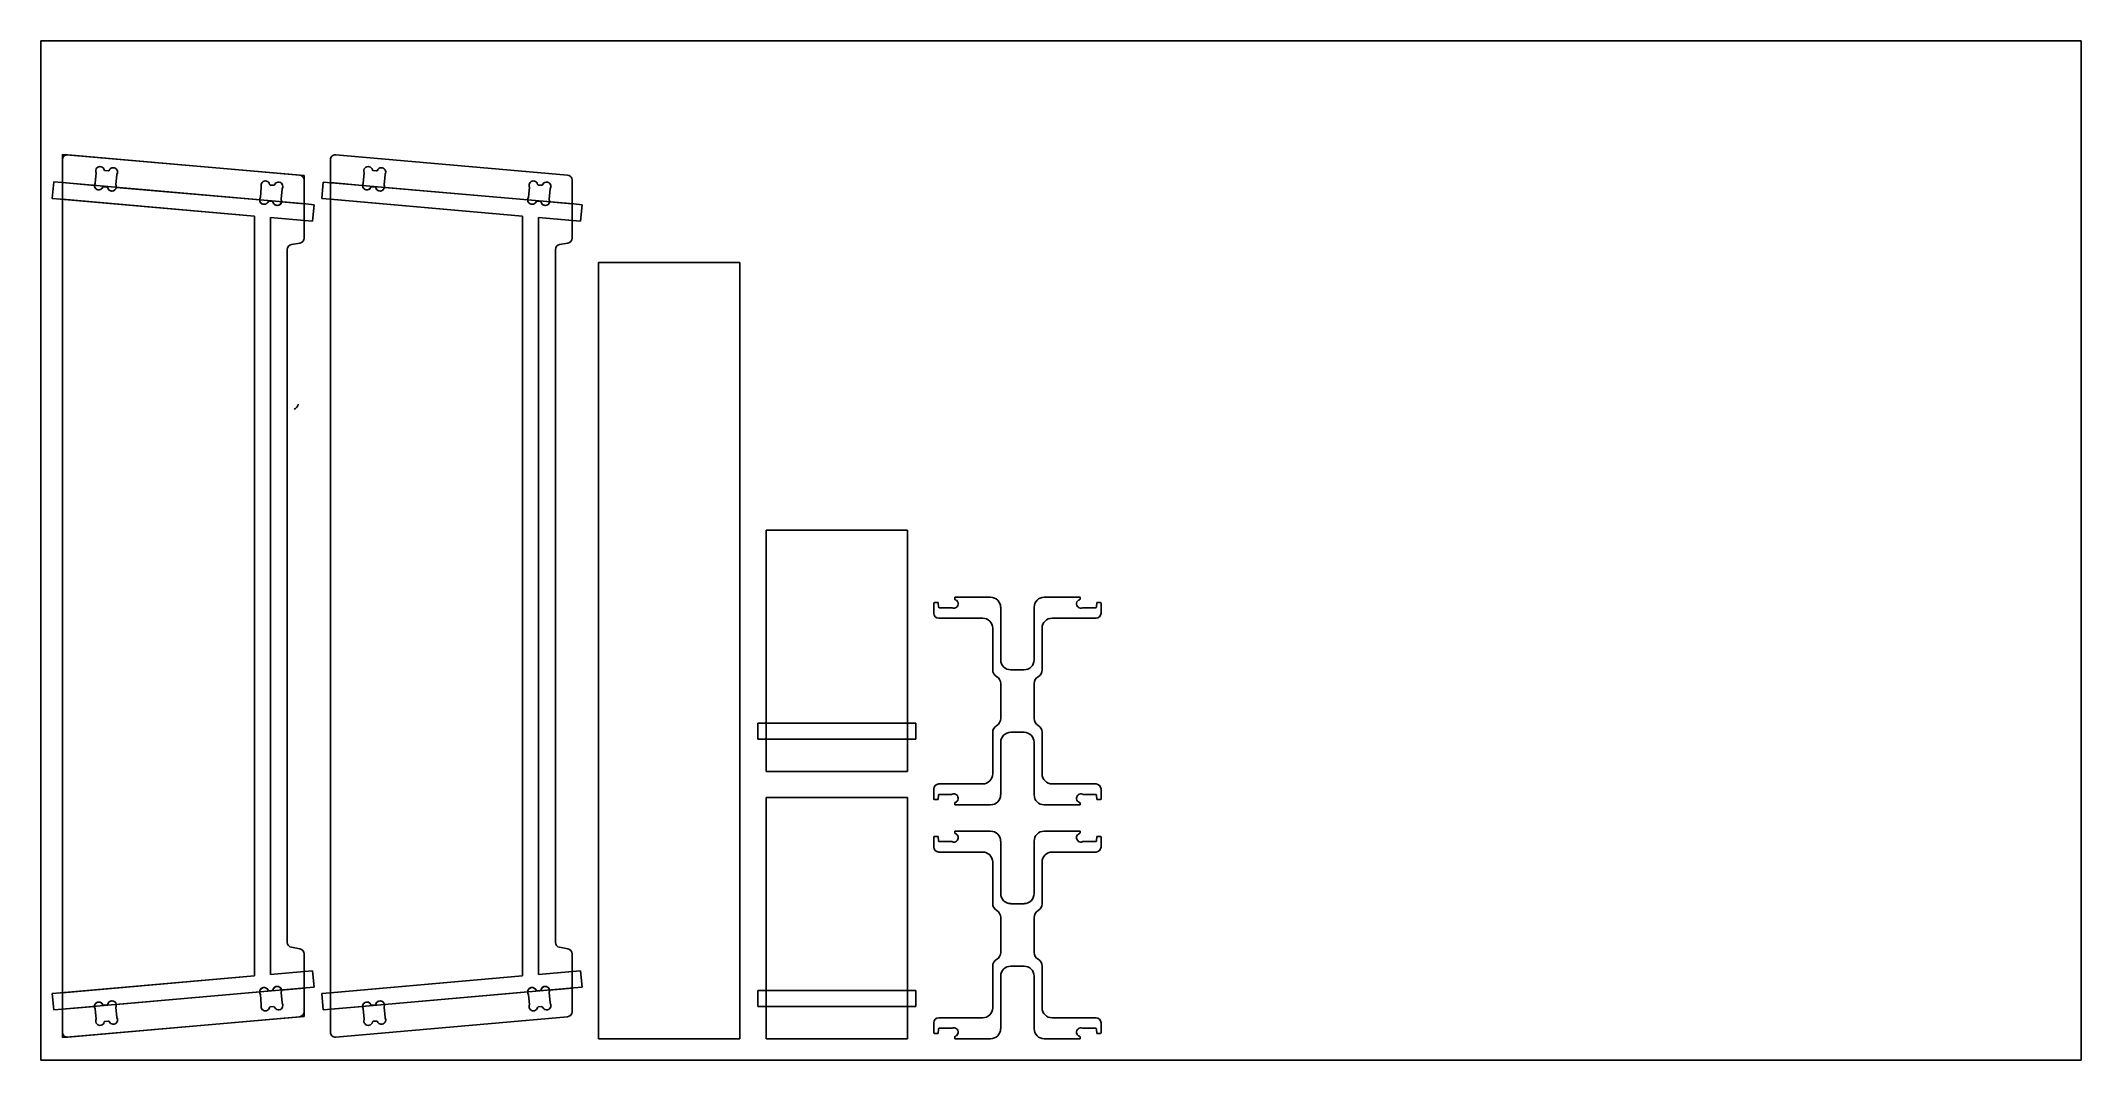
# Model space of a CAD drawing. Extents: x 0 to 96.1, y 0.2 to 48.2.
import ezdxf

# ---------------------------------------------------------------- set-up
doc = ezdxf.new("R2010")
doc.units = 0
doc.header["$MEASUREMENT"] = 0
doc.layers.get('0').update_dxf_attribs({"linetype": 'CONTINUOUS'})
for name, color, linetype in [('BOX_STOCK', 1, 'CONTINUOUS'), ('POCKETS', 171, 'CONTINUOUS'), ('PROFILES_INSIDE', 4, 'CONTINUOUS'), ('PROFILES_OUTSIDE', 6, 'CONTINUOUS')]:
    doc.layers.add(name, color=color, linetype=linetype)

msp = doc.modelspace()

# ---------------------------------------------------------------- linework, layer by layer
at = {"color": 7, "linetype": 'CONTINUOUS'}
for p, q in [((1.022, 41.517), (1.022, 42.591)), ((1.278, 42.826), (12.186, 41.872)), ((13.641, 42.591), (13.641, 41.517)), ((24.805, 41.872), (13.898, 42.826)), ((1.022, 41.517), (2.533, 41.384)), ((1.022, 41.517), (1.022, 40.737)), ((2.565, 41.498), (2.608, 41.987)), ((2.965, 41.326), (3.123, 41.313)), ((3.031, 42.087), (3.19, 42.073)), ((3.589, 41.901), (3.546, 41.412)), ((10.813, 41.406), (10.971, 41.392)), ((12.402, 41.637), (12.402, 40.521)), ((15.158, 41.384), (13.641, 41.517)), ((13.641, 40.737), (13.641, 41.517)), ((15.19, 41.498), (15.233, 41.987)), ((15.589, 41.326), (15.748, 41.312)), ((15.656, 42.086), (15.815, 42.073)), ((16.214, 41.901), (16.171, 41.412)), ((23.432, 41.406), (23.59, 41.392)), ((25.021, 40.521), (25.021, 41.637)), ((1.022, 3.352), (1.022, 40.737)), ((10.063, 39.946), (1.022, 40.737)), ((3.558, 41.295), (10.315, 40.703)), ((10.347, 40.817), (10.39, 41.306)), ((10.746, 40.646), (10.905, 40.632)), ((11.37, 41.22), (11.327, 40.732)), ((11.339, 40.614), (12.402, 40.521)), ((12.402, 39.741), (12.402, 40.521)), ((13.641, 40.737), (13.641, 3.352)), ((13.641, 40.737), (22.683, 39.946)), ((22.934, 40.703), (16.183, 41.294)), ((22.966, 40.817), (23.009, 41.306)), ((23.365, 40.646), (23.524, 40.632)), ((23.99, 41.22), (23.947, 40.732)), ((25.021, 40.521), (23.959, 40.614)), ((25.021, 40.521), (25.021, 39.741)), ((10.063, 4.144), (10.063, 39.946)), ((10.827, 39.879), (10.827, 4.21)), ((12.402, 39.741), (10.827, 39.879)), ((12.402, 39.741), (12.402, 38.902)), ((22.683, 39.946), (22.683, 4.144)), ((23.446, 4.21), (23.446, 39.879)), ((23.446, 39.879), (25.021, 39.741)), ((25.021, 38.902), (25.021, 39.741)), ((11.809, 38.599), (12.206, 38.669)), ((24.826, 38.669), (24.429, 38.599)), ((11.614, 5.723), (11.614, 38.367)), ((24.233, 38.367), (24.233, 5.723)), ((32.916, 37.761), (26.26, 37.761)), ((26.26, 37.761), (26.26, 1.184)), ((32.916, 1.184), (32.916, 37.761)), ((40.811, 25.139), (34.155, 25.139)), ((34.155, 25.139), (34.155, 16.056)), ((40.811, 16.056), (40.811, 25.139)), ((42.05, 21.697), (42.05, 21.235)), ((42.089, 21.737), (42.255, 21.737)), ((42.255, 21.737), (42.268, 21.528)), ((42.308, 21.491), (42.898, 21.491)), ((43.034, 21.983), (43.034, 21.903)), ((44.727, 21.983), (43.034, 21.983)), ((45.2, 19.038), (45.2, 21.51)), ((46.774, 21.51), (46.774, 19.038)), ((48.94, 21.983), (47.247, 21.983)), ((48.94, 21.903), (48.94, 21.983)), ((49.076, 21.491), (49.666, 21.491)), ((49.705, 21.528), (49.719, 21.737)), ((49.719, 21.737), (49.885, 21.737)), ((49.924, 21.235), (49.924, 21.697)), ((42.286, 20.999), (44.352, 20.999)), ((44.825, 20.526), (44.825, 18.565)), ((47.149, 18.565), (47.149, 20.526)), ((47.622, 20.999), (49.688, 20.999)), ((46.302, 18.565), (45.672, 18.565)), ((45.2, 17.916), (45.2, 16.27)), ((46.774, 16.27), (46.774, 17.916)), ((40.811, 16.056), (34.155, 16.056)), ((34.155, 15.296), (34.155, 16.056)), ((40.811, 16.056), (40.811, 15.296)), ((44.825, 15.62), (44.825, 13.66)), ((45.672, 15.62), (46.302, 15.62)), ((47.149, 13.66), (47.149, 15.62)), ((34.155, 15.296), (34.155, 13.781)), ((34.155, 15.296), (40.811, 15.296)), ((40.811, 13.781), (40.811, 15.296)), ((45.2, 12.675), (45.2, 15.148)), ((46.774, 15.148), (46.774, 12.675)), ((34.155, 13.781), (40.811, 13.781)), ((40.811, 12.542), (34.155, 12.542)), ((34.155, 12.542), (34.155, 3.459)), ((40.811, 3.459), (40.811, 12.542)), ((42.05, 12.951), (42.05, 12.489)), ((42.268, 12.658), (42.255, 12.449)), ((44.352, 13.187), (42.286, 13.187)), ((42.898, 12.695), (42.308, 12.695)), ((49.688, 13.187), (47.622, 13.187)), ((49.666, 12.695), (49.076, 12.695)), ((49.719, 12.449), (49.705, 12.658)), ((49.924, 12.489), (49.924, 12.951)), ((42.255, 12.449), (42.089, 12.449)), ((43.034, 12.283), (43.034, 12.203)), ((43.034, 12.203), (44.727, 12.203)), ((47.247, 12.203), (48.94, 12.203)), ((48.94, 12.203), (48.94, 12.283)), ((49.885, 12.449), (49.719, 12.449)), ((42.05, 10.678), (42.05, 10.216)), ((42.089, 10.718), (42.255, 10.718)), ((42.255, 10.718), (42.268, 10.508)), ((43.034, 10.964), (43.034, 10.884)), ((44.727, 10.964), (43.034, 10.964)), ((48.94, 10.964), (47.247, 10.964)), ((48.94, 10.884), (48.94, 10.964)), ((49.705, 10.508), (49.719, 10.718)), ((49.719, 10.718), (49.885, 10.718)), ((49.924, 10.216), (49.924, 10.678)), ((42.286, 9.979), (44.352, 9.979)), ((42.308, 10.472), (42.898, 10.472)), ((45.2, 8.019), (45.2, 10.491)), ((46.774, 10.491), (46.774, 8.019)), ((47.622, 9.979), (49.688, 9.979)), ((49.076, 10.472), (49.666, 10.472)), ((44.825, 9.507), (44.825, 7.546)), ((47.149, 7.546), (47.149, 9.507)), ((45.2, 6.897), (45.2, 5.251)), ((46.302, 7.546), (45.672, 7.546)), ((46.774, 5.251), (46.774, 6.897)), ((12.206, 5.42), (11.809, 5.49)), ((12.402, 5.187), (12.402, 4.348)), ((24.429, 5.49), (24.826, 5.42)), ((25.021, 4.348), (25.021, 5.187)), ((1.022, 3.352), (10.063, 4.144)), ((10.827, 4.21), (12.402, 4.348)), ((12.402, 3.568), (12.402, 4.348)), ((22.683, 4.144), (13.641, 3.352)), ((25.021, 4.348), (23.446, 4.21)), ((25.021, 4.348), (25.021, 3.568)), ((44.825, 4.601), (44.825, 2.641)), ((45.2, 1.656), (45.2, 4.129)), ((45.672, 4.601), (46.302, 4.601)), ((46.774, 4.129), (46.774, 1.656)), ((47.149, 2.641), (47.149, 4.601)), ((1.022, 3.352), (1.022, 2.573)), ((10.315, 3.386), (3.558, 2.795)), ((10.39, 2.783), (10.347, 3.272)), ((10.905, 3.458), (10.746, 3.444)), ((11.327, 3.358), (11.37, 2.869)), ((12.402, 3.568), (11.339, 3.475)), ((12.402, 3.568), (12.402, 2.453)), ((13.641, 2.573), (13.641, 3.352)), ((16.183, 2.795), (22.934, 3.386)), ((23.009, 2.783), (22.966, 3.272)), ((23.524, 3.458), (23.365, 3.444)), ((23.947, 3.358), (23.99, 2.869)), ((23.959, 3.475), (25.021, 3.568)), ((25.021, 2.453), (25.021, 3.568)), ((34.155, 3.459), (40.811, 3.459)), ((34.155, 2.699), (34.155, 3.459)), ((40.811, 3.459), (40.811, 2.699)), ((2.533, 2.705), (1.022, 2.573)), ((1.022, 1.498), (1.022, 2.573)), ((12.186, 2.217), (1.278, 1.263)), ((2.608, 2.102), (2.565, 2.591)), ((3.123, 2.777), (2.965, 2.763)), ((3.19, 2.016), (3.031, 2.002)), ((3.546, 2.677), (3.589, 2.188)), ((10.971, 2.697), (10.813, 2.683)), ((13.641, 2.573), (15.158, 2.705)), ((13.641, 2.573), (13.641, 1.498)), ((13.898, 1.263), (24.805, 2.217)), ((15.233, 2.103), (15.19, 2.592)), ((15.748, 2.777), (15.589, 2.763)), ((15.815, 2.017), (15.656, 2.003)), ((16.171, 2.677), (16.214, 2.189)), ((23.59, 2.697), (23.432, 2.683)), ((34.155, 2.699), (34.155, 1.184)), ((40.811, 2.699), (34.155, 2.699)), ((40.811, 1.184), (40.811, 2.699)), ((42.05, 1.932), (42.05, 1.469)), ((44.352, 2.168), (42.286, 2.168)), ((49.688, 2.168), (47.622, 2.168)), ((49.924, 1.469), (49.924, 1.932)), ((26.26, 1.184), (32.916, 1.184)), ((34.155, 1.184), (40.811, 1.184)), ((42.255, 1.43), (42.089, 1.43)), ((42.268, 1.639), (42.255, 1.43)), ((42.898, 1.676), (42.308, 1.676)), ((43.034, 1.264), (43.034, 1.184)), ((43.034, 1.184), (44.727, 1.184)), ((47.247, 1.184), (48.94, 1.184)), ((48.94, 1.184), (48.94, 1.264)), ((49.666, 1.676), (49.076, 1.676)), ((49.719, 1.43), (49.705, 1.639)), ((49.885, 1.43), (49.719, 1.43))]:
    msp.add_line(p, q, dxfattribs=at)
for centre, radius, start, end in [((1.258, 42.591), 0.236, 85, 180), ((2.797, 42.073), 0.204, 12.60048, 199.88784), ((13.877, 42.591), 0.236, 85, 180), ((15.422, 42.073), 0.204, 12.60048, 199.88784), ((2.737, 41.381), 0.204, 150.11212, 178.94475), ((2.737, 41.381), 0.204, 178.94475, 337.39954), ((2.526, 41.502), 0.0394, 330.11212, 355), ((2.569, 41.99), 0.0394, 355, 19.88784), ((2.961, 41.287), 0.0394, 85.00005, 157.39954), ((3.034, 42.126), 0.0394, 192.60048, 265.00005), ((3.12, 41.273), 0.0394, 12.60048, 85.00005), ((3.193, 42.112), 0.0394, 265.00005, 337.39954), ((3.417, 42.019), 0.204, 330.11219, 157.39954), ((3.585, 41.409), 0.0394, 175, 199.8879), ((3.357, 41.326), 0.204, 351.05519, 19.8879), ((3.628, 41.898), 0.0394, 150.11219, 175), ((10.579, 41.392), 0.204, 12.60048, 199.88784), ((10.351, 41.31), 0.0394, 355, 19.88784), ((10.816, 41.445), 0.0394, 192.60048, 265.00005), ((10.975, 41.431), 0.0394, 265.00005, 337.39954), ((11.199, 41.338), 0.204, 330.11219, 157.39954), ((12.165, 41.637), 0.236, 0, 85), ((15.362, 41.38), 0.204, 150.11212, 178.94475), ((15.362, 41.38), 0.204, 178.94475, 337.39954), ((15.151, 41.501), 0.0394, 330.11212, 355), ((15.194, 41.99), 0.0394, 355, 19.88784), ((15.586, 41.287), 0.0394, 85.00005, 157.39954), ((15.659, 42.126), 0.0394, 192.60048, 265.00005), ((15.745, 41.273), 0.0394, 12.60048, 85.00005), ((15.818, 42.112), 0.0394, 265.00005, 337.39954), ((16.042, 42.018), 0.204, 330.11219, 157.39954), ((16.21, 41.408), 0.0394, 175, 199.8879), ((15.982, 41.326), 0.204, 351.05519, 19.8879), ((16.253, 41.897), 0.0394, 150.11219, 175), ((23.198, 41.392), 0.204, 12.60048, 199.88784), ((22.97, 41.31), 0.0394, 355, 19.88784), ((23.435, 41.445), 0.0394, 192.60048, 265.00005), ((23.594, 41.431), 0.0394, 265.00005, 337.39954), ((23.818, 41.338), 0.204, 330.11219, 157.39954), ((24.785, 41.637), 0.236, 0, 85), ((3.357, 41.326), 0.204, 192.60048, 351.05519), ((10.518, 40.7), 0.204, 150.11212, 178.94475), ((10.518, 40.7), 0.204, 178.94475, 337.39954), ((10.308, 40.821), 0.0394, 330.11212, 355), ((10.743, 40.606), 0.0394, 85.00005, 157.39954), ((10.901, 40.593), 0.0394, 12.60048, 85.00005), ((11.138, 40.646), 0.204, 192.60048, 351.05519), ((11.367, 40.728), 0.0394, 175, 199.8879), ((11.138, 40.646), 0.204, 351.05519, 19.8879), ((11.409, 41.217), 0.0394, 150.11219, 175), ((15.982, 41.326), 0.204, 192.60048, 351.05519), ((23.138, 40.7), 0.204, 150.11212, 178.94475), ((23.138, 40.7), 0.204, 178.94475, 337.39954), ((22.927, 40.821), 0.0394, 330.11212, 355), ((23.362, 40.606), 0.0394, 85.00005, 157.39954), ((23.52, 40.593), 0.0394, 12.60048, 85.00005), ((23.758, 40.646), 0.204, 192.60048, 351.05519), ((23.986, 40.728), 0.0394, 175, 199.8879), ((23.758, 40.646), 0.204, 351.05519, 19.8879), ((24.029, 41.217), 0.0394, 150.11219, 175), ((11.85, 38.367), 0.236, 100, 180), ((12.165, 38.902), 0.236, 280, 0), ((24.47, 38.367), 0.236, 100, 180), ((24.785, 38.902), 0.236, 280, 0), ((42.089, 21.697), 0.0394, 90, 180), ((42.286, 21.235), 0.236, 180, 270), ((42.308, 21.53), 0.0394, 183.66194, 270), ((42.898, 21.451), 0.0394, 65.11211, 90), ((43, 21.672), 0.204, 245.11211, 72.39953), ((43.074, 21.903), 0.0394, 180, 252.39953), ((44.727, 21.51), 0.472, 0, 90), ((47.247, 21.51), 0.472, 90, 180), ((48.974, 21.672), 0.204, 107.60047, 294.88789), ((48.9, 21.903), 0.0394, 287.60047, 0), ((49.076, 21.451), 0.0394, 90, 114.88789), ((49.666, 21.53), 0.0394, 270, 356.33806), ((49.688, 21.235), 0.236, 270, 0), ((49.885, 21.697), 0.0394, 0, 90), ((44.352, 20.526), 0.472, 0, 90), ((47.622, 20.526), 0.472, 90, 180), ((45.2, 18.565), 0.375, 180, 240), ((45.672, 19.038), 0.472, 180, 270), ((46.302, 19.038), 0.472, 270, 0), ((46.774, 18.565), 0.375, 300, 0), ((44.825, 17.916), 0.375, 0, 60), ((47.149, 17.916), 0.375, 120, 180), ((45.2, 15.62), 0.375, 120, 180), ((44.825, 16.27), 0.375, 300, 0), ((45.672, 15.148), 0.472, 90, 180), ((46.302, 15.148), 0.472, 0, 90), ((47.149, 16.27), 0.375, 180, 240), ((46.774, 15.62), 0.375, 0, 60), ((44.352, 13.66), 0.472, 270, 0), ((47.622, 13.66), 0.472, 180, 270), ((42.286, 12.951), 0.236, 90, 180), ((42.089, 12.489), 0.0394, 180, 270), ((42.308, 12.656), 0.0394, 90, 176.33806), ((42.898, 12.735), 0.0394, 270, 294.88789), ((43, 12.514), 0.204, 287.60047, 114.88789), ((44.727, 12.675), 0.472, 270, 0), ((47.247, 12.675), 0.472, 180, 270), ((48.974, 12.514), 0.204, 65.11211, 252.39953), ((49.076, 12.735), 0.0394, 245.11211, 270), ((49.666, 12.656), 0.0394, 3.66194, 90), ((49.688, 12.951), 0.236, 0, 90), ((49.885, 12.489), 0.0394, 270, 0), ((43.074, 12.283), 0.0394, 107.60047, 180), ((48.9, 12.283), 0.0394, 0, 72.39953), ((42.089, 10.678), 0.0394, 90, 180), ((43, 10.653), 0.204, 245.11211, 72.39953), ((43.074, 10.884), 0.0394, 180, 252.39953), ((44.727, 10.491), 0.472, 0, 90), ((47.247, 10.491), 0.472, 90, 180), ((48.974, 10.653), 0.204, 107.60047, 294.88789), ((48.9, 10.884), 0.0394, 287.60047, 0), ((49.885, 10.678), 0.0394, 0, 90), ((42.286, 10.216), 0.236, 180, 270), ((42.308, 10.511), 0.0394, 183.66194, 270), ((42.898, 10.432), 0.0394, 65.11211, 90), ((44.352, 9.507), 0.472, 0, 90), ((47.622, 9.507), 0.472, 90, 180), ((49.076, 10.432), 0.0394, 90, 114.88789), ((49.666, 10.511), 0.0394, 270, 356.33806), ((49.688, 10.216), 0.236, 270, 0), ((45.672, 8.019), 0.472, 180, 270), ((46.302, 8.019), 0.472, 270, 0), ((45.2, 7.546), 0.375, 180, 240), ((44.825, 6.897), 0.375, 0, 60), ((47.149, 6.897), 0.375, 120, 180), ((46.774, 7.546), 0.375, 300, 0), ((11.85, 5.723), 0.236, 180, 260), ((12.165, 5.187), 0.236, 0, 80), ((24.47, 5.723), 0.236, 180, 260), ((24.785, 5.187), 0.236, 0, 80), ((45.2, 4.601), 0.375, 120, 180), ((44.825, 5.251), 0.375, 300, 0), ((47.149, 5.251), 0.375, 180, 240), ((46.774, 4.601), 0.375, 0, 60), ((45.672, 4.129), 0.472, 90, 180), ((46.302, 4.129), 0.472, 0, 90), ((2.737, 2.709), 0.204, 22.60048, 181.05519), ((3.357, 2.763), 0.204, 8.94475, 167.39954), ((10.518, 3.39), 0.204, 22.60048, 181.05519), ((10.518, 3.39), 0.204, 181.05519, 209.88784), ((10.308, 3.268), 0.0394, 5, 29.88784), ((10.743, 3.483), 0.0394, 202.60048, 275.00005), ((10.901, 3.497), 0.0394, 275.00005, 347.39954), ((11.138, 3.444), 0.204, 8.94475, 167.39954), ((11.367, 3.361), 0.0394, 160.11219, 185), ((11.138, 3.444), 0.204, 340.11219, 8.94475), ((15.362, 2.709), 0.204, 22.60048, 181.05519), ((15.982, 2.763), 0.204, 8.94475, 167.39954), ((23.138, 3.39), 0.204, 22.60048, 181.05519), ((23.138, 3.39), 0.204, 181.05519, 209.88784), ((22.927, 3.268), 0.0394, 5, 29.88784), ((23.362, 3.483), 0.0394, 202.60048, 275.00005), ((23.52, 3.497), 0.0394, 275.00005, 347.39954), ((23.758, 3.444), 0.204, 8.94475, 167.39954), ((23.986, 3.361), 0.0394, 160.11219, 185), ((23.758, 3.444), 0.204, 340.11219, 8.94475), ((2.737, 2.709), 0.204, 181.05519, 209.88784), ((2.526, 2.588), 0.0394, 5, 29.88784), ((2.797, 2.016), 0.204, 160.11212, 347.39954), ((2.569, 2.099), 0.0394, 340.11212, 5), ((2.961, 2.802), 0.0394, 202.60048, 275.00005), ((3.034, 1.963), 0.0394, 95.00005, 167.39954), ((3.12, 2.816), 0.0394, 275.00005, 347.39954), ((3.193, 1.977), 0.0394, 22.60048, 95.00005), ((3.417, 2.07), 0.204, 202.60048, 29.8879), ((3.585, 2.68), 0.0394, 160.11219, 185), ((3.357, 2.763), 0.204, 340.11219, 8.94475), ((3.628, 2.191), 0.0394, 185, 209.8879), ((10.579, 2.697), 0.204, 160.11212, 347.39954), ((10.351, 2.78), 0.0394, 340.11212, 5), ((10.816, 2.644), 0.0394, 95.00005, 167.39954), ((10.975, 2.658), 0.0394, 22.60048, 95.00005), ((11.199, 2.751), 0.204, 202.60048, 29.8879), ((11.409, 2.872), 0.0394, 185, 209.8879), ((12.165, 2.453), 0.236, 275, 0), ((15.362, 2.709), 0.204, 181.05519, 209.88784), ((15.151, 2.588), 0.0394, 5, 29.88784), ((15.422, 2.017), 0.204, 160.11212, 347.39954), ((15.194, 2.099), 0.0394, 340.11212, 5), ((15.586, 2.803), 0.0394, 202.60048, 275.00005), ((15.659, 1.964), 0.0394, 95.00005, 167.39954), ((15.745, 2.816), 0.0394, 275.00005, 347.39954), ((15.818, 1.978), 0.0394, 22.60048, 95.00005), ((16.042, 2.071), 0.204, 202.60048, 29.8879), ((16.21, 2.681), 0.0394, 160.11219, 185), ((15.982, 2.763), 0.204, 340.11219, 8.94475), ((16.253, 2.192), 0.0394, 185, 209.8879), ((23.198, 2.697), 0.204, 160.11212, 347.39954), ((22.97, 2.78), 0.0394, 340.11212, 5), ((23.435, 2.644), 0.0394, 95.00005, 167.39954), ((23.594, 2.658), 0.0394, 22.60048, 95.00005), ((23.818, 2.751), 0.204, 202.60048, 29.8879), ((24.029, 2.872), 0.0394, 185, 209.8879), ((24.785, 2.453), 0.236, 275, 0), ((42.286, 1.932), 0.236, 90, 180), ((44.352, 2.641), 0.472, 270, 0), ((47.622, 2.641), 0.472, 180, 270), ((49.688, 1.932), 0.236, 0, 90), ((1.258, 1.498), 0.236, 180, 275), ((13.877, 1.498), 0.236, 180, 275), ((42.089, 1.469), 0.0394, 180, 270), ((42.308, 1.637), 0.0394, 90, 176.33806), ((42.898, 1.715), 0.0394, 270, 294.88789), ((43, 1.495), 0.204, 287.60047, 114.88789), ((43.074, 1.264), 0.0394, 107.60047, 180), ((44.727, 1.656), 0.472, 270, 0), ((47.247, 1.656), 0.472, 180, 270), ((48.974, 1.495), 0.204, 65.11211, 252.39953), ((48.9, 1.264), 0.0394, 0, 72.39953), ((49.076, 1.715), 0.0394, 245.11211, 270), ((49.666, 1.637), 0.0394, 3.66194, 90), ((49.885, 1.469), 0.0394, 270, 0)]:
    msp.add_arc(centre, radius, start, end, dxfattribs=at)
at = {"layer": 'BOX_STOCK'}
for p, q in [((96.071, 48.202), (0.008, 48.202)), ((0.008, 48.202), (0.008, 0.171)), ((96.071, 0.171), (96.071, 48.202)), ((0.008, 0.171), (96.071, 0.171))]:
    msp.add_line(p, q, dxfattribs=at)
at = {"layer": 'POCKETS'}
for p, q in [((0.617, 41.552), (0.55, 40.778)), ((1.009, 41.518), (0.617, 41.552)), ((12.481, 40.514), (1.009, 41.518)), ((13.302, 41.546), (13.234, 40.772)), ((13.694, 41.512), (13.302, 41.546)), ((25.101, 40.514), (13.694, 41.512)), ((0.55, 40.778), (0.942, 40.744)), ((0.942, 40.744), (10.063, 39.946)), ((12.874, 40.48), (12.481, 40.514)), ((12.806, 39.706), (12.874, 40.48)), ((13.234, 40.772), (13.626, 40.738)), ((13.626, 40.738), (22.683, 39.946)), ((25.493, 40.48), (25.101, 40.514)), ((25.425, 39.706), (25.493, 40.48)), ((10.063, 39.946), (10.063, 4.144)), ((10.827, 39.879), (12.414, 39.74)), ((10.827, 4.21), (10.827, 39.879)), ((12.414, 39.74), (12.806, 39.706)), ((22.683, 39.946), (22.683, 4.144)), ((23.446, 39.879), (25.033, 39.74)), ((23.446, 4.21), (23.446, 39.879)), ((25.033, 39.74), (25.425, 39.706)), ((41.204, 16.056), (33.761, 16.056)), ((33.761, 16.056), (33.761, 15.296)), ((41.204, 15.296), (41.204, 16.056)), ((33.761, 15.296), (41.204, 15.296)), ((10.063, 4.144), (0.942, 3.345)), ((12.414, 4.349), (10.827, 4.21)), ((12.806, 4.383), (12.414, 4.349)), ((12.874, 3.61), (12.806, 4.383)), ((22.683, 4.144), (13.626, 3.351)), ((25.033, 4.349), (23.446, 4.21)), ((25.425, 4.383), (25.033, 4.349)), ((25.493, 3.61), (25.425, 4.383)), ((0.942, 3.345), (0.55, 3.311)), ((0.55, 3.311), (0.617, 2.537)), ((1.009, 2.572), (12.481, 3.575)), ((12.481, 3.575), (12.874, 3.61)), ((13.626, 3.351), (13.234, 3.317)), ((13.234, 3.317), (13.302, 2.543)), ((13.694, 2.577), (25.101, 3.575)), ((25.101, 3.575), (25.493, 3.61)), ((41.204, 3.459), (33.761, 3.459)), ((33.761, 3.459), (33.761, 2.699)), ((41.204, 2.699), (41.204, 3.459)), ((0.617, 2.537), (1.009, 2.572)), ((13.302, 2.543), (13.694, 2.577)), ((33.761, 2.699), (41.204, 2.699))]:
    msp.add_line(p, q, dxfattribs=at)
at = {"layer": 'PROFILES_INSIDE'}
for p, q in [((2.608, 41.987), (2.565, 41.498)), ((2.965, 41.326), (3.123, 41.313)), ((3.19, 42.073), (3.031, 42.087)), ((3.546, 41.412), (3.589, 41.901)), ((10.971, 41.392), (10.813, 41.406)), ((15.233, 41.987), (15.19, 41.498)), ((15.589, 41.326), (15.748, 41.312)), ((15.815, 42.073), (15.656, 42.086)), ((16.171, 41.412), (16.214, 41.901)), ((23.59, 41.392), (23.432, 41.406)), ((10.39, 41.306), (10.347, 40.817)), ((10.746, 40.646), (10.905, 40.632)), ((11.327, 40.732), (11.37, 41.22)), ((23.009, 41.306), (22.966, 40.817)), ((23.365, 40.646), (23.524, 40.632)), ((23.947, 40.732), (23.99, 41.22)), ((10.347, 3.272), (10.39, 2.783)), ((10.905, 3.458), (10.746, 3.444)), ((11.37, 2.869), (11.327, 3.358)), ((22.966, 3.272), (23.009, 2.783)), ((23.524, 3.458), (23.365, 3.444)), ((23.99, 2.869), (23.947, 3.358)), ((2.565, 2.591), (2.608, 2.102)), ((3.123, 2.777), (2.965, 2.763)), ((3.031, 2.002), (3.19, 2.016)), ((3.589, 2.188), (3.546, 2.677)), ((10.813, 2.683), (10.971, 2.697)), ((15.19, 2.592), (15.233, 2.103)), ((15.748, 2.777), (15.589, 2.763)), ((15.656, 2.003), (15.815, 2.017)), ((16.214, 2.189), (16.171, 2.677)), ((23.432, 2.683), (23.59, 2.697))]:
    msp.add_line(p, q, dxfattribs=at)
for centre, radius, start, end in [((2.797, 42.073), 0.204, 12.60048, 199.88784), ((15.422, 42.073), 0.204, 12.60048, 199.88784), ((2.737, 41.381), 0.204, 150.11212, 337.39954), ((2.526, 41.502), 0.0394, 330.11212, 355), ((2.569, 41.99), 0.0394, 355, 19.88784), ((2.961, 41.287), 0.0394, 85.00005, 157.39954), ((3.034, 42.126), 0.0394, 192.60048, 265.00005), ((3.12, 41.273), 0.0394, 12.60048, 85.00005), ((3.357, 41.326), 0.204, 192.60048, 19.8879), ((3.193, 42.112), 0.0394, 265.00005, 337.39954), ((3.417, 42.019), 0.204, 330.11219, 157.39954), ((3.585, 41.409), 0.0394, 175, 199.8879), ((3.628, 41.898), 0.0394, 150.11219, 175), ((10.579, 41.392), 0.204, 12.60048, 199.88784), ((10.351, 41.31), 0.0394, 355, 19.88784), ((10.816, 41.445), 0.0394, 192.60048, 265.00005), ((10.975, 41.431), 0.0394, 265.00005, 337.39954), ((11.199, 41.338), 0.204, 330.11219, 157.39954), ((15.362, 41.38), 0.204, 150.11212, 337.39954), ((15.151, 41.501), 0.0394, 330.11212, 355), ((15.194, 41.99), 0.0394, 355, 19.88784), ((15.586, 41.287), 0.0394, 85.00005, 157.39954), ((15.659, 42.126), 0.0394, 192.60048, 265.00005), ((15.745, 41.273), 0.0394, 12.60048, 85.00005), ((15.982, 41.326), 0.204, 192.60048, 19.8879), ((15.818, 42.112), 0.0394, 265.00005, 337.39954), ((16.042, 42.018), 0.204, 330.11219, 157.39954), ((16.21, 41.408), 0.0394, 175, 199.8879), ((16.253, 41.897), 0.0394, 150.11219, 175), ((23.198, 41.392), 0.204, 12.60048, 199.88784), ((22.97, 41.31), 0.0394, 355, 19.88784), ((23.435, 41.445), 0.0394, 192.60048, 265.00005), ((23.594, 41.431), 0.0394, 265.00005, 337.39954), ((23.818, 41.338), 0.204, 330.11219, 157.39954), ((10.518, 40.7), 0.204, 150.11212, 337.39954), ((10.308, 40.821), 0.0394, 330.11212, 355), ((10.743, 40.606), 0.0394, 85.00005, 157.39954), ((10.901, 40.593), 0.0394, 12.60048, 85.00005), ((11.138, 40.646), 0.204, 192.60048, 19.8879), ((11.367, 40.728), 0.0394, 175, 199.8879), ((11.409, 41.217), 0.0394, 150.11219, 175), ((23.138, 40.7), 0.204, 150.11212, 337.39954), ((22.927, 40.821), 0.0394, 330.11212, 355), ((23.362, 40.606), 0.0394, 85.00005, 157.39954), ((23.52, 40.593), 0.0394, 12.60048, 85.00005), ((23.758, 40.646), 0.204, 192.60048, 19.8879), ((23.986, 40.728), 0.0394, 175, 199.8879), ((24.029, 41.217), 0.0394, 150.11219, 175), ((11.888, 31.084), 0.236, 280, 0), ((2.737, 2.709), 0.204, 22.60048, 209.88784), ((3.357, 2.763), 0.204, 340.11219, 167.39954), ((10.518, 3.39), 0.204, 22.60048, 209.88784), ((10.308, 3.268), 0.0394, 5, 29.88784), ((10.743, 3.483), 0.0394, 202.60048, 275.00005), ((10.901, 3.497), 0.0394, 275.00005, 347.39954), ((11.138, 3.444), 0.204, 340.11219, 167.39954), ((11.367, 3.361), 0.0394, 160.11219, 185), ((15.362, 2.709), 0.204, 22.60048, 209.88784), ((15.982, 2.763), 0.204, 340.11219, 167.39954), ((23.138, 3.39), 0.204, 22.60048, 209.88784), ((22.927, 3.268), 0.0394, 5, 29.88784), ((23.362, 3.483), 0.0394, 202.60048, 275.00005), ((23.52, 3.497), 0.0394, 275.00005, 347.39954), ((23.758, 3.444), 0.204, 340.11219, 167.39954), ((23.986, 3.361), 0.0394, 160.11219, 185), ((2.526, 2.588), 0.0394, 5, 29.88784), ((2.797, 2.016), 0.204, 160.11212, 347.39954), ((2.569, 2.099), 0.0394, 340.11212, 5), ((2.961, 2.802), 0.0394, 202.60048, 275.00005), ((3.034, 1.963), 0.0394, 95.00005, 167.39954), ((3.12, 2.816), 0.0394, 275.00005, 347.39954), ((3.193, 1.977), 0.0394, 22.60048, 95.00005), ((3.417, 2.07), 0.204, 202.60048, 29.8879), ((3.585, 2.68), 0.0394, 160.11219, 185), ((3.628, 2.191), 0.0394, 185, 209.8879), ((10.579, 2.697), 0.204, 160.11212, 347.39954), ((10.351, 2.78), 0.0394, 340.11212, 5), ((10.816, 2.644), 0.0394, 95.00005, 167.39954), ((10.975, 2.658), 0.0394, 22.60048, 95.00005), ((11.199, 2.751), 0.204, 202.60048, 29.8879), ((11.409, 2.872), 0.0394, 185, 209.8879), ((15.151, 2.588), 0.0394, 5, 29.88784), ((15.422, 2.017), 0.204, 160.11212, 347.39954), ((15.194, 2.099), 0.0394, 340.11212, 5), ((15.586, 2.803), 0.0394, 202.60048, 275.00005), ((15.659, 1.964), 0.0394, 95.00005, 167.39954), ((15.745, 2.816), 0.0394, 275.00005, 347.39954), ((15.818, 1.978), 0.0394, 22.60048, 95.00005), ((16.042, 2.071), 0.204, 202.60048, 29.8879), ((16.21, 2.681), 0.0394, 160.11219, 185), ((16.253, 2.192), 0.0394, 185, 209.8879), ((23.198, 2.697), 0.204, 160.11212, 347.39954), ((22.97, 2.78), 0.0394, 340.11212, 5), ((23.435, 2.644), 0.0394, 95.00005, 167.39954), ((23.594, 2.658), 0.0394, 22.60048, 95.00005), ((23.818, 2.751), 0.204, 202.60048, 29.8879), ((24.029, 2.872), 0.0394, 185, 209.8879)]:
    msp.add_arc(centre, radius, start, end, dxfattribs=at)
at = {"layer": 'PROFILES_OUTSIDE'}
for p, q in [((12.402, 41.853), (1.022, 42.849)), ((1.022, 42.849), (1.022, 1.24)), ((13.641, 42.591), (13.641, 1.498)), ((24.805, 41.872), (13.898, 42.826)), ((12.402, 38.902), (12.402, 41.853)), ((25.021, 38.902), (25.021, 41.637)), ((11.809, 38.599), (12.206, 38.669)), ((24.429, 38.599), (24.826, 38.669)), ((11.614, 5.723), (11.614, 38.367)), ((24.233, 5.723), (24.233, 38.367)), ((32.916, 37.761), (26.26, 37.761)), ((26.26, 37.761), (26.26, 1.184)), ((32.916, 1.184), (32.916, 37.761)), ((34.155, 25.139), (34.155, 13.781)), ((40.811, 25.139), (34.155, 25.139)), ((40.811, 13.781), (40.811, 25.139)), ((42.05, 21.697), (42.05, 21.235)), ((42.255, 21.737), (42.089, 21.737)), ((42.268, 21.528), (42.255, 21.737)), ((42.898, 21.491), (42.308, 21.491)), ((43.034, 21.983), (43.034, 21.903)), ((44.727, 21.983), (43.034, 21.983)), ((45.2, 19.038), (45.2, 21.51)), ((46.774, 21.51), (46.774, 19.038)), ((48.94, 21.983), (47.247, 21.983)), ((48.94, 21.903), (48.94, 21.983)), ((49.666, 21.491), (49.076, 21.491)), ((49.719, 21.737), (49.705, 21.528)), ((49.885, 21.737), (49.719, 21.737)), ((49.924, 21.235), (49.924, 21.697)), ((42.286, 20.999), (44.352, 20.999)), ((44.825, 20.526), (44.825, 18.565)), ((47.149, 18.565), (47.149, 20.526)), ((47.622, 20.999), (49.688, 20.999)), ((46.302, 18.565), (45.672, 18.565)), ((45.2, 17.916), (45.2, 16.27)), ((46.774, 16.27), (46.774, 17.916)), ((44.825, 15.62), (44.825, 13.66)), ((45.672, 15.62), (46.302, 15.62)), ((47.149, 13.66), (47.149, 15.62)), ((45.2, 12.675), (45.2, 15.148)), ((46.774, 15.148), (46.774, 12.675)), ((34.155, 13.781), (40.811, 13.781)), ((40.811, 12.542), (34.155, 12.542)), ((34.155, 12.542), (34.155, 1.184)), ((40.811, 1.184), (40.811, 12.542)), ((42.05, 12.951), (42.05, 12.489)), ((42.255, 12.449), (42.268, 12.658)), ((44.352, 13.187), (42.286, 13.187)), ((42.308, 12.695), (42.898, 12.695)), ((49.688, 13.187), (47.622, 13.187)), ((49.076, 12.695), (49.666, 12.695)), ((49.705, 12.658), (49.719, 12.449)), ((49.924, 12.489), (49.924, 12.951)), ((42.089, 12.449), (42.255, 12.449)), ((43.034, 12.283), (43.034, 12.203)), ((43.034, 12.203), (44.727, 12.203)), ((47.247, 12.203), (48.94, 12.203)), ((48.94, 12.203), (48.94, 12.283)), ((49.719, 12.449), (49.885, 12.449)), ((42.05, 10.678), (42.05, 10.216)), ((42.255, 10.718), (42.089, 10.718)), ((42.268, 10.508), (42.255, 10.718)), ((43.034, 10.964), (43.034, 10.884)), ((44.727, 10.964), (43.034, 10.964)), ((48.94, 10.964), (47.247, 10.964)), ((48.94, 10.884), (48.94, 10.964)), ((49.719, 10.718), (49.705, 10.508)), ((49.885, 10.718), (49.719, 10.718)), ((49.924, 10.216), (49.924, 10.678)), ((42.286, 9.979), (44.352, 9.979)), ((42.898, 10.472), (42.308, 10.472)), ((45.2, 8.019), (45.2, 10.491)), ((46.774, 10.491), (46.774, 8.019)), ((47.622, 9.979), (49.688, 9.979)), ((49.666, 10.472), (49.076, 10.472)), ((44.825, 9.507), (44.825, 7.546)), ((47.149, 7.546), (47.149, 9.507)), ((45.2, 6.897), (45.2, 5.251)), ((46.302, 7.546), (45.672, 7.546)), ((46.774, 5.251), (46.774, 6.897)), ((12.206, 5.42), (11.809, 5.49)), ((12.402, 2.236), (12.402, 5.187)), ((24.826, 5.42), (24.429, 5.49)), ((25.021, 2.453), (25.021, 5.187)), ((44.825, 4.601), (44.825, 2.641)), ((45.2, 1.656), (45.2, 4.129)), ((45.672, 4.601), (46.302, 4.601)), ((46.774, 4.129), (46.774, 1.656)), ((47.149, 2.641), (47.149, 4.601)), ((1.022, 1.24), (12.402, 2.236)), ((13.898, 1.263), (24.805, 2.217)), ((42.05, 1.932), (42.05, 1.469)), ((44.352, 2.168), (42.286, 2.168)), ((49.688, 2.168), (47.622, 2.168)), ((49.924, 1.469), (49.924, 1.932)), ((26.26, 1.184), (32.916, 1.184)), ((34.155, 1.184), (40.811, 1.184)), ((42.089, 1.43), (42.255, 1.43)), ((42.255, 1.43), (42.268, 1.639)), ((42.308, 1.676), (42.898, 1.676)), ((43.034, 1.264), (43.034, 1.184)), ((43.034, 1.184), (44.727, 1.184)), ((47.247, 1.184), (48.94, 1.184)), ((48.94, 1.184), (48.94, 1.264)), ((49.076, 1.676), (49.666, 1.676)), ((49.705, 1.639), (49.719, 1.43)), ((49.719, 1.43), (49.885, 1.43))]:
    msp.add_line(p, q, dxfattribs=at)
for centre, radius, start, end in [((13.877, 42.591), 0.236, 85, 180), ((24.785, 41.637), 0.236, 0, 85), ((11.85, 38.367), 0.236, 100, 180), ((12.165, 38.902), 0.236, 280, 0), ((24.47, 38.367), 0.236, 100, 180), ((24.785, 38.902), 0.236, 280, 0), ((42.089, 21.697), 0.0394, 90, 180), ((42.286, 21.235), 0.236, 180, 270), ((42.308, 21.53), 0.0394, 183.66194, 270), ((42.898, 21.451), 0.0394, 65.11211, 90), ((43, 21.672), 0.204, 245.11211, 72.39953), ((43.074, 21.903), 0.0394, 180, 252.39953), ((44.727, 21.51), 0.472, 0, 90), ((47.247, 21.51), 0.472, 90, 180), ((48.974, 21.672), 0.204, 107.60047, 294.88789), ((48.9, 21.903), 0.0394, 287.60047, 0), ((49.076, 21.451), 0.0394, 90, 114.88789), ((49.666, 21.53), 0.0394, 270, 356.33806), ((49.688, 21.235), 0.236, 270, 0), ((49.885, 21.697), 0.0394, 0, 90), ((44.352, 20.526), 0.472, 0, 90), ((47.622, 20.526), 0.472, 90, 180), ((45.2, 18.565), 0.375, 180, 240), ((45.672, 19.038), 0.472, 180, 270), ((46.302, 19.038), 0.472, 270, 0), ((46.774, 18.565), 0.375, 300, 0), ((44.825, 17.916), 0.375, 0, 60), ((47.149, 17.916), 0.375, 120, 180), ((45.2, 15.62), 0.375, 120, 180), ((44.825, 16.27), 0.375, 300, 0), ((45.672, 15.148), 0.472, 90, 180), ((46.302, 15.148), 0.472, 0, 90), ((47.149, 16.27), 0.375, 180, 240), ((46.774, 15.62), 0.375, 0, 60), ((44.352, 13.66), 0.472, 270, 0), ((47.622, 13.66), 0.472, 180, 270), ((42.286, 12.951), 0.236, 90, 180), ((42.089, 12.489), 0.0394, 180, 270), ((42.308, 12.656), 0.0394, 90, 176.33806), ((42.898, 12.735), 0.0394, 270, 294.88789), ((43, 12.514), 0.204, 287.60047, 114.88789), ((44.727, 12.675), 0.472, 270, 0), ((47.247, 12.675), 0.472, 180, 270), ((48.974, 12.514), 0.204, 65.11211, 252.39953), ((49.076, 12.735), 0.0394, 245.11211, 270), ((49.666, 12.656), 0.0394, 3.66194, 90), ((49.688, 12.951), 0.236, 0, 90), ((49.885, 12.489), 0.0394, 270, 0), ((43.074, 12.283), 0.0394, 107.60047, 180), ((48.9, 12.283), 0.0394, 0, 72.39953), ((42.089, 10.678), 0.0394, 90, 180), ((43, 10.653), 0.204, 245.11211, 72.39953), ((43.074, 10.884), 0.0394, 180, 252.39953), ((44.727, 10.491), 0.472, 0, 90), ((47.247, 10.491), 0.472, 90, 180), ((48.974, 10.653), 0.204, 107.60047, 294.88789), ((48.9, 10.884), 0.0394, 287.60047, 0), ((49.885, 10.678), 0.0394, 0, 90), ((42.286, 10.216), 0.236, 180, 270), ((42.308, 10.511), 0.0394, 183.66194, 270), ((42.898, 10.432), 0.0394, 65.11211, 90), ((44.352, 9.507), 0.472, 0, 90), ((47.622, 9.507), 0.472, 90, 180), ((49.076, 10.432), 0.0394, 90, 114.88789), ((49.666, 10.511), 0.0394, 270, 356.33806), ((49.688, 10.216), 0.236, 270, 0), ((45.672, 8.019), 0.472, 180, 270), ((46.302, 8.019), 0.472, 270, 0), ((45.2, 7.546), 0.375, 180, 240), ((44.825, 6.897), 0.375, 0, 60), ((47.149, 6.897), 0.375, 120, 180), ((46.774, 7.546), 0.375, 300, 0), ((11.85, 5.723), 0.236, 180, 260), ((12.165, 5.187), 0.236, 0, 80), ((24.47, 5.723), 0.236, 180, 260), ((24.785, 5.187), 0.236, 0, 80), ((45.2, 4.601), 0.375, 120, 180), ((44.825, 5.251), 0.375, 300, 0), ((47.149, 5.251), 0.375, 180, 240), ((46.774, 4.601), 0.375, 0, 60), ((45.672, 4.129), 0.472, 90, 180), ((46.302, 4.129), 0.472, 0, 90), ((24.785, 2.453), 0.236, 275, 0), ((42.286, 1.932), 0.236, 90, 180), ((44.352, 2.641), 0.472, 270, 0), ((47.622, 2.641), 0.472, 180, 270), ((49.688, 1.932), 0.236, 0, 90), ((13.877, 1.498), 0.236, 180, 275), ((42.089, 1.469), 0.0394, 180, 270), ((42.308, 1.637), 0.0394, 90, 176.33806), ((42.898, 1.715), 0.0394, 270, 294.88789), ((43, 1.495), 0.204, 287.60047, 114.88789), ((43.074, 1.264), 0.0394, 107.60047, 180), ((44.727, 1.656), 0.472, 270, 0), ((47.247, 1.656), 0.472, 180, 270), ((48.974, 1.495), 0.204, 65.11211, 252.39953), ((48.9, 1.264), 0.0394, 0, 72.39953), ((49.076, 1.715), 0.0394, 245.11211, 270), ((49.666, 1.637), 0.0394, 3.66194, 90), ((49.885, 1.469), 0.0394, 270, 0)]:
    msp.add_arc(centre, radius, start, end, dxfattribs=at)

doc.saveas('drawing.dxf')
